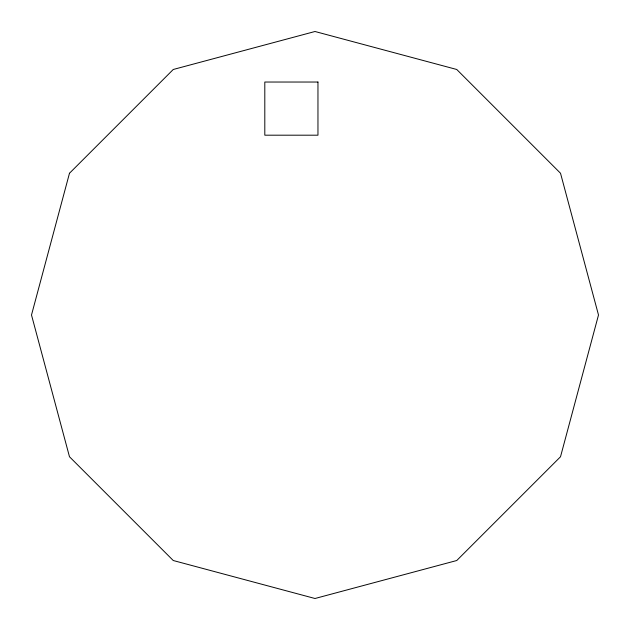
<?xml version="1.0" encoding="UTF-8"?>
<svg xmlns="http://www.w3.org/2000/svg" width="630" height="630" viewBox="0 0 630 630"><rect width="100%" height="100%" fill="white"/><g stroke="black" fill="none" stroke-linecap="round" stroke-linejoin="round"><path stroke-width="0.94" d="M69.481 173.25L31.5 315L69.481 456.75L173.25 560.519L315 598.5L456.75 560.519L560.519 456.75L598.5 315L560.519 173.25L456.75 69.481L315 31.5L173.25 69.481L69.481 173.25M317.961 82.034L264.805 82.034L264.805 135.19L317.961 135.19L317.961 82.034"/></g></svg>
